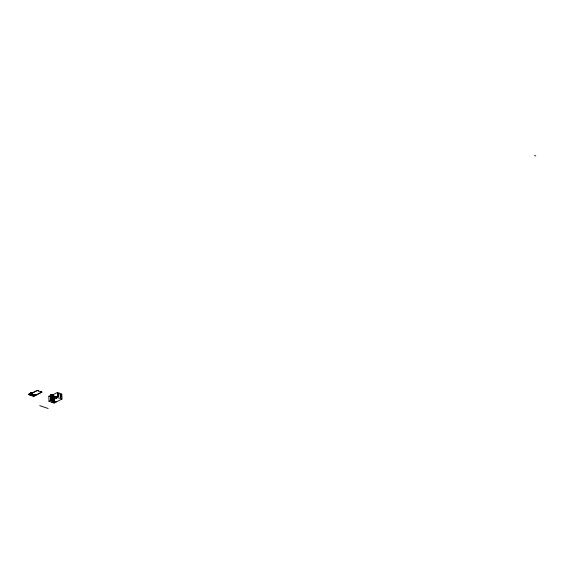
<?xml version="1.0" encoding="UTF-8"?>
<svg xmlns="http://www.w3.org/2000/svg" width="564" height="564" viewBox="0 0 564 564"><rect width="100%" height="100%" fill="white"/><g stroke="black" fill="none" stroke-linecap="round" stroke-linejoin="round"><path stroke-width="0.85" d="M31.14 392.452L32.677 392.896L37.146 390.584L38.542 390.852L37.21 390.401L32.649 392.763L31.401 392.466M29.159 394.581L28.2 394.462L30.576 393.228L30.28 392.896L31.429 393.284A1.276 0.543 -1.2 0 0 31.274 392.53M28.983 394.673L30.012 394.87M30.562 395.061L32.698 393.954L30.745 393.284L28.609 394.391L31.69 395.442L32.515 395.019L31.387 394.631M32.712 394.088L30.244 392.918M32.853 394.842L31.683 394.476A1.276 0.543 -1.2 0 1 31.57 393.7L32.747 394.067M50.591 394.913L53.277 395.822L53.383 400.863L50.697 399.946L50.591 394.913L51.669 394.356L52.938 394.786L57.408 392.474L61.85 393.982L61.955 399.016L54.13 403.07L48.983 401.321L48.878 396.288L51.155 395.103L51.261 400.137L48.983 401.321M56.414 401.892L54.348 401.187L52.064 402.372L51.966 396.506L53.277 395.822M58.325 393.954L59.008 393.975L58.325 393.954L58.374 396.471L58.818 396.619L58.769 394.102M51.959 397.331L54.243 396.154L56.308 396.852L56.344 398.529M48.878 396.288L54.024 398.036L57.69 396.139M60.545 394.708L61.229 394.737L60.545 394.708L60.595 397.225L61.039 397.373L60.99 394.856M50.697 399.946L51.775 399.39L53.044 399.82L57.514 397.507L61.955 399.016M58.374 396.471L58.564 393.827M53.383 400.863L52.071 401.54L53.03 401.871L52.924 396.83L51.966 396.506M60.595 397.225L60.785 394.581M534.524 155.509L535.8 155.939M38.366 390.944L40.608 391.606M32.818 394.863L33.022 394.899A1.276 0.543 -1.2 0 0 34.82 394.807L33.678 394.419L36.04 394.962L41.588 392.093L40.664 391.578L42.11 392.065L33.805 396.365L29.772 394.997M39.741 405.636L48.137 408.491M57.408 392.474L57.514 397.507M54.243 396.154L54.348 401.187M54.024 398.036L54.13 403.07M53.044 399.82L52.938 394.786L51.676 394.349L51.775 399.39M34.002 394.391L31.859 395.498L33.755 396.147L35.899 395.04L34.002 394.391M57.627 397.359L56.886 397.74L57.627 397.359"/></g></svg>
